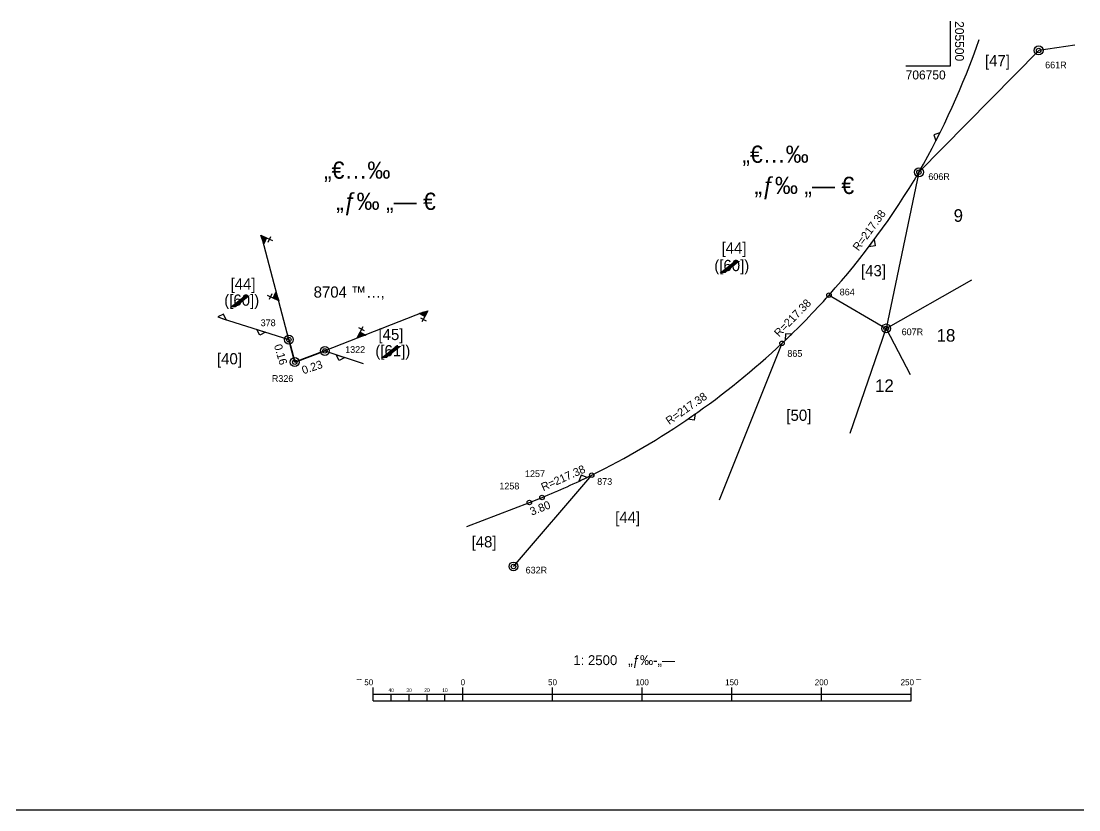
# Model space of a CAD drawing. Extents: x 204392 to 206166, y 706239 to 707835.
# Drawn here: x 204982 to 205572, y 706335 to 706775 of the extents above; entities that cross this region are included whole.
import ezdxf
from ezdxf.enums import TextEntityAlignment as Align

# ---------------------------------------------------------------- set-up
doc = ezdxf.new("R2010")
doc.units = 0
doc.header["$LTSCALE"] = 7
doc.header["$MEASUREMENT"] = 0
for name, color, linetype in [('DRWP002', 2, 'Continuous'), ('DRWS001', 7, 'Continuous'), ('DRWS006', 2, 'Continuous'), ('DRWS014', 7, 'Continuous'), ('DRWT004', 2, 'Continuous'), ('PCLP002', 7, 'Continuous'), ('PCLP003', 7, 'Continuous'), ('PCLP004', 7, 'Continuous'), ('PCLS001', 7, 'Continuous'), ('PCLS005', 7, 'Continuous'), ('PCLS007', 2, 'Continuous'), ('PCLS012', 2, 'Continuous'), ('SRVS006', 2, 'Continuous'), ('SRVS007', 2, 'Continuous'), ('UD_ACT_PARCLS', 7, 'Continuous'), ('UD_DEL_PARCLS', 7, 'Continuous'), ('ud_pclp004', 7, 'Continuous'), ('ud_pcls003', 7, 'Continuous')]:
    doc.layers.add(name, color=color, linetype=linetype)
doc.layers.add('PCLP001', color=7, linetype='Continuous', lineweight=35)
doc.styles.add('HEBTXT', font='HEBTXT.shx')

# ---------------------------------------------------------------- blocks, each defined once
blk = doc.blocks.new('BORDER')
at = {"color": 2}
blk.add_line((0, 0), (1, 0), dxfattribs=at)
blk = doc.blocks.new('SU_2500')
at = {"color": 2}
for p, q in [((-150, -28), (-150, -20.5)), ((-100, -28), (-100, -20.5)), ((-50, -28), (-50, -20.5)), ((0, -28), (0, -20.5)), ((50, -28), (50, -20.5)), ((100, -28), (100, -20.5)), ((150, -28), (150, -20.5)), ((-150, -24.25), (150, -24.25)), ((-140, -28), (-140, -24.25)), ((-130, -28), (-130, -24.25)), ((-120, -28), (-120, -24.25)), ((-110, -28), (-110, -24.25))]:
    blk.add_line(p, q, dxfattribs=at)
at = {"color": 7}
blk.add_line((-150, -28), (150, -28), dxfattribs=at)
at = {"color": 7, "style": 'HEBTXT'}
blk.add_text('1: 2500   „ƒ‰-„—', height=5.5, dxfattribs=at).set_placement((-10, -8), align=Align.CENTER)
at = {"color": 2, "style": 'HEBTXT'}
blk.add_text('˜ˆ 50', height=3.35, dxfattribs=at).set_placement((-150, -19.25), align=Align.RIGHT)
for s, height, p in [('0', 3.35, (-100, -19.25)), ('50', 3.35, (-50, -19.25)), ('100', 3.35, (0, -19.25)), ('150', 3.35, (50, -19.25)), ('200', 3.35, (100, -19.25)), ('250 ˜ˆ', 3.35, (150, -19.25)), ('40', 2, (-140, -23)), ('30', 2, (-130, -23)), ('20', 2, (-120, -23)), ('10', 2, (-110, -23))]:
    blk.add_text(s, height=height, dxfattribs=at).set_placement(p, align=Align.CENTER)
blk = doc.blocks.new('LB_PARCEL1')
at = {"style": 'HEBTXT'}
blk.add_attdef('PARCNUM', text='', height=5, dxfattribs=at).set_placement((0, 0), align=Align.MIDDLE)
at = {"flags": 9}
blk.add_attdef('CROSS', text='', height=5, dxfattribs=at).set_placement((-0.82, 0), align=Align.MIDDLE)
blk = doc.blocks.new('SRVS006')
for radius in [1, 0.5]:
    blk.add_circle((0, 0), radius)
at = {"style": 'HEBTXT'}
blk.add_attdef('NAME', text='', height=1.5, dxfattribs=at).set_placement((-0.01, -3), align=Align.CENTER)
for tag, flags, p in [('KIND', 1, (0, -6.04, 0)), ('HEIGHT', 1, (0, -8, 0)), ('SOURCE-CODE', 9, (0, -9.96, 0)), ('MARK-CODE', 9, (0, -11.92, 0)), ('KIND_2', 9, (0, -14.1, 0)), ('UDKIND', 9, (0, -16.19, 0))]:
    blk.add_attdef(tag, text='', height=1.8, dxfattribs=dict(at, flags=flags)).set_placement(p, align=Align.CENTER)
blk = doc.blocks.new('SRVS007')
blk.add_circle((0, 0), 0.5)
at = {"style": 'HEBTXT'}
blk.add_attdef('NAME', text='', height=1.5, dxfattribs=at).set_placement((-0.01, -3), align=Align.CENTER)
for tag, flags, p in [('KIND', 1, (0, -6.04, 0)), ('HEIGHT', 1, (0, -8, 0)), ('SOURCE-CODE', 9, (0, -9.96, 0)), ('MARK-CODE', 9, (0, -11.92, 0)), ('KIND_2', 9, (0, -14.1, 0)), ('UDKIND', 9, (0, -16.29, 0))]:
    blk.add_attdef(tag, text='', height=1.8, dxfattribs=dict(at, flags=flags)).set_placement(p, align=Align.CENTER)
blk = doc.blocks.new('PCLS007')
blk.add_circle((0, 0), 0.00313)
at = {"style": 'HEBTXT'}
blk.add_attdef('FRONT-LEN', text='', height=1.88, dxfattribs=at).set_placement((0, 1.25), align=Align.CENTER)
blk = doc.blocks.new('PCLS003')
at = {"style": 'HEBTXT'}
blk.add_attdef('PARCEL', text='', height=1.5, dxfattribs=at).set_placement((0, 0.7), align=Align.MIDDLE_CENTER)
at = {"style": 'HEBTXT', "flags": 1}
for tag, p in [('BLOCK', (0, -1.9)), ('AREA_LEGAL', (0, -5.9)), ('AREA_CALC', (0, -3.9)), ('LOT', (0, -8.5)), ('PLAN', (0, -10.5)), ('LAND_USE', (0, -12.5)), ('CAPTION', (0.04, -14.27))]:
    blk.add_attdef(tag, text='', height=1.5, dxfattribs=at).set_placement(p, align=Align.CENTER)
blk = doc.blocks.new('PCLS005')
at = {"style": 'HEBTXT'}
blk.add_attdef('BLOCK', text='', height=1.5, dxfattribs=at).set_placement((0, 0.27), align=Align.CENTER)
at = {"style": 'HEBTXT', "flags": 1}
for tag, p in [('AREA_LEGAL', (0, -3.62)), ('AREA_CALC', (0, -1.62)), ('STATUS', (0, -5.81))]:
    blk.add_attdef(tag, text='', height=1.5, dxfattribs=at).set_placement(p, align=Align.CENTER)
blk = doc.blocks.new('SU93_42L')
blk.add_lwpolyline([(-1, 0), (1, 0), (0, 1)], close=True)
blk = doc.blocks.new('SU93_42R')
blk.add_lwpolyline([(-1, 0), (1, 0), (0, -1)], close=True)
blk = doc.blocks.new('*U37')
at = {"layer": 'PCLS001', "xscale": 2.5, "yscale": 2.5, "zscale": 2.5}
for name, p, rotation in [('SU93_42L', (205492.95, 706710.44), 63.23132333151831), ('SU93_42R', (205455.95, 706651.13), 53.13704288161003), ('SU93_42L', (205409.64, 706598.74), 43.91185304947572), ('SU93_42R', (205355.53, 706554.45), 34.68666321714917), ('SU93_42L', (205295.02, 706519.41), 25.46147338437464)]:
    blk.add_blockref(name, p, dxfattribs=dict(at, rotation=rotation))
blk = doc.blocks.new('*U38')
at = {"layer": 'PCLS001', "xscale": 2.5, "yscale": 2.5, "zscale": 2.5, "rotation": 342.2998599416584}
for name, p in [('SU93_42L', (205093.7, 706609.23)), ('SU93_42R', (205115.51, 706602.27))]:
    blk.add_blockref(name, p, dxfattribs=at)
blk = doc.blocks.new('SU93_43L')
for p, q in [((1, 1), (0, 2)), ((0, 1), (1, 2))]:
    blk.add_line(p, q)
for points in [[(-1, 0), (0, 1), (1, 0)], [(-0.76, 0.1), (0, 0.86), (0.76, 0.1)], [(-0.52, 0.2), (0, 0.72), (0.52, 0.2)], [(-0.28, 0.3), (0, 0.58), (0.28, 0.3)], [(-0.03, 0.4), (0, 0.43), (0.03, 0.4)]]:
    blk.add_lwpolyline(points, close=True)
blk = doc.blocks.new('SU93_43R')
for p, q in [((-1, -1), (0, -2)), ((0, -1), (-1, -2))]:
    blk.add_line(p, q)
for points in [[(1, 0), (0, -1), (-1, 0)], [(0.76, -0.1), (0, -0.86), (-0.76, -0.1)], [(0.52, -0.2), (0, -0.72), (-0.52, -0.2)], [(0.28, -0.3), (0, -0.58), (-0.28, -0.3)], [(0.03, -0.4), (0, -0.43), (-0.03, -0.4)]]:
    blk.add_lwpolyline(points, close=True)

msp = doc.modelspace()

# ---------------------------------------------------------------- linework, layer by layer
at = {"layer": 'DRWP002'}
for p, q in [((205500, 706750), (205500, 706775)), ((205475, 706750), (205500, 706750))]:
    msp.add_line(p, q, dxfattribs=at)
at = {"layer": 'PCLP001'}
for p, q in [((205134.25, 706584.81), (205130.95, 706597.34)), ((205151.03, 706591.05), (205134.25, 706584.81))]:
    msp.add_line(p, q, dxfattribs=at)
at = {"layer": 'PCLP002'}
for p, q in [((205093.7, 706609.23), (205130.95, 706597.34)), ((205151.03, 706591.05), (205172.41, 706584.11))]:
    msp.add_line(p, q, dxfattribs=at)
at = {"layer": 'PCLP002', "flags": 128}
msp.add_lwpolyline([(205230.19, 706493.07), (205265.1, 706506.52), (205272.16, 706509.32, 0.017487), (205299.9, 706521.77, 0.074658), (205406.03, 706595.3, 0.021601), (205432.24, 706622.19, 0.048957), (205482.39, 706690.73, 0.044936), (205516.05, 706764.77)], format="xyb", dxfattribs=at)
at = {"layer": 'PCLP003'}
for p, q in [((205130.95, 706597.34), (205116.21, 706653.19)), ((205206.1, 706612.7), (205151.03, 706591.05))]:
    msp.add_line(p, q, dxfattribs=at)
at = {"layer": 'PCLP004', "linetype": 'Continuous'}
for p, q in [((205549.21, 706758.67), (205482.39, 706690.73)), ((205569.31, 706761.59), (205549.21, 706758.67)), ((205482.39, 706690.73), (205464.11, 706603.57)), ((205432.24, 706622.19), (205464.11, 706603.57)), ((205444, 706545.1), (205464.11, 706603.57)), ((205371.08, 706508.07), (205406.03, 706595.3)), ((205256.25, 706470.81), (205299.9, 706521.77))]:
    msp.add_line(p, q, dxfattribs=at)
at = {"layer": 'ud_pclp004', "linetype": 'Continuous'}
for q in [(205511.95, 706630.68), (205477.49, 706577.91)]:
    msp.add_line((205464.11, 706603.57), q, dxfattribs=at)

# ---------------------------------------------------------------- block references
at = {"layer": 'DRWS001', "xscale": 1750, "yscale": 1500, "zscale": 2}
msp.add_blockref('BORDER', (204415.52, 706335.06), dxfattribs=at)
at = {"layer": 'DRWS014'}
msp.add_blockref('SU_2500', (205328.02, 706423.81), dxfattribs=at)
at = {"layer": 'PCLS001'}
for name in ['*U37', '*U38']:
    msp.add_blockref(name, (0, 0), dxfattribs=at)
at = {"layer": 'PCLS001', "xscale": 2.5, "yscale": 2.5, "zscale": 2.5}
for name, p, rotation in [('SU93_43R', (205116.21, 706653.19), 110.0371690285151), ('SU93_43L', (205124.6, 706621.39), 110.0371690285151), ('SU93_43L', (205206.1, 706612.7), 196.826027626904), ('SU93_43R', (205171.52, 706599.1), 196.826027626904), ('SU93_42R', (205159.75, 706588.16), 342.2998599384645)]:
    msp.add_blockref(name, p, dxfattribs=dict(at, rotation=rotation))
at = {"layer": 'PCLS005'}
ref = msp.add_blockref('PCLS005', (205164.5, 706620.09), dxfattribs=dict(at, xscale=2.5, yscale=2.5, zscale=2.5))
ref.add_attrib('BLOCK', '8704 ™…‚', dxfattribs={"layer": '0', "height": 6.25, "style": 'HEBTXT'}).set_placement((205164.5, 706620.77), align=Align.CENTER)
at = {"layer": 'PCLS007'}
ref = msp.add_blockref('PCLS007', (205132.58, 706591.15), dxfattribs=dict(at, xscale=2.5, yscale=2.5, zscale=2.5, rotation=286.542390151614))
ref.add_attrib('FRONT-LEN', '0.16', dxfattribs={"layer": '0', "height": 4.5, "rotation": 286.54239, "style": 'HEBTXT'}).set_placement((205124.26, 706588.43), align=Align.CENTER)
ref = msp.add_blockref('PCLS007', (205143.17, 706588.13), dxfattribs=dict(at, xscale=2.5, yscale=2.5, zscale=2.5, rotation=18.6213456694889))
ref.add_attrib('FRONT-LEN', '0.23', dxfattribs={"layer": '0', "height": 4.5, "rotation": 18.62135, "style": 'HEBTXT'}).set_placement((205144.64, 706579.85), align=Align.CENTER)
ref = msp.add_blockref('PCLS007', (205268.63, 706507.92), dxfattribs=dict(at, xscale=2.5, yscale=2.5, zscale=2.5, rotation=21.66732132627274))
ref.add_attrib('FRONT-LEN', '3.80', dxfattribs={"layer": '0', "height": 4.5, "rotation": 21.66732, "style": 'HEBTXT'}).set_placement((205271.91, 706501.29), align=Align.CENTER)
at = {"layer": 'PCLS012'}
ref = msp.add_blockref('PCLS007', (205458.99, 706655.23), dxfattribs=dict(at, xscale=2.5, yscale=2.5, zscale=2.5, rotation=53.80962900216455))
ref.add_attrib('FRONT-LEN', 'R=217.38', dxfattribs={"layer": '0', "height": 4.5, "rotation": 53.80963, "style": 'HEBTXT'}).set_placement((205456.47, 706657.08), align=Align.CENTER)
ref = msp.add_blockref('PCLS007', (205419.42, 706608.46), dxfattribs=dict(at, xscale=2.5, yscale=2.5, zscale=2.5, rotation=45.72943073679202))
ref.add_attrib('FRONT-LEN', 'R=217.38', dxfattribs={"layer": '0', "height": 4.5, "rotation": 45.72943, "style": 'HEBTXT'}).set_placement((205413.51, 706607.93), align=Align.CENTER)
ref = msp.add_blockref('PCLS007', (205355.71, 706554.57), dxfattribs=dict(at, xscale=2.5, yscale=2.5, zscale=2.5, rotation=34.71495151587705))
ref.add_attrib('FRONT-LEN', 'R=217.38', dxfattribs={"layer": '0', "height": 4.5, "rotation": 34.71495, "style": 'HEBTXT'}).set_placement((205353.93, 706557.14), align=Align.CENTER)
ref = msp.add_blockref('PCLS007', (205286.14, 706515.31), dxfattribs=dict(at, xscale=2.5, yscale=2.5, zscale=2.5, rotation=24.17199118218225))
ref.add_attrib('FRONT-LEN', 'R=217.38', dxfattribs={"layer": '0', "height": 4.5, "rotation": 24.17199, "style": 'HEBTXT'}).set_placement((205284.86, 706518.16), align=Align.CENTER)
at = {"layer": 'SRVS006'}
ref = msp.add_blockref('SRVS006', (205549.21, 706758.67, 200), dxfattribs=dict(at, xscale=2.5, yscale=2.5, zscale=2.5))
ref.add_attrib('NAME', '661R', dxfattribs={"layer": '0', "height": 3.75, "style": 'HEBTXT'}).set_placement((205558.79, 706748.67), align=Align.CENTER)
ref = msp.add_blockref('SRVS006', (205482.39, 706690.73, 200), dxfattribs=dict(at, xscale=2.5, yscale=2.5, zscale=2.5))
ref.add_attrib('NAME', '606R', dxfattribs={"layer": '0', "height": 3.75, "style": 'HEBTXT'}).set_placement((205493.62, 706686.42), align=Align.CENTER)
ref = msp.add_blockref('SRVS006', (205130.95, 706597.34, 200), dxfattribs=dict(at, xscale=2.5, yscale=2.5, zscale=2.5))
ref.add_attrib('NAME', '378', dxfattribs={"layer": '0', "height": 3.75, "style": 'HEBTXT'}).set_placement((205119.42, 706604.86, -200), align=Align.CENTER)
ref = msp.add_blockref('SRVS006', (205464.11, 706603.57, 200), dxfattribs=dict(at, xscale=2.5, yscale=2.5, zscale=2.5))
ref.add_attrib('NAME', '607R', dxfattribs={"layer": '0', "height": 3.75, "style": 'HEBTXT'}).set_placement((205478.75, 706599.83), align=Align.CENTER)
ref = msp.add_blockref('SRVS006', (205151.03, 706591.05, 200), dxfattribs=dict(at, xscale=2.5, yscale=2.5, zscale=2.5))
ref.add_attrib('NAME', '1322', dxfattribs={"layer": '0', "height": 3.75, "style": 'HEBTXT'}).set_placement((205167.94, 706589.95, -400), align=Align.CENTER)
ref = msp.add_blockref('SRVS006', (205134.25, 706584.81, 200), dxfattribs=dict(at, xscale=2.5, yscale=2.5, zscale=2.5))
ref.add_attrib('NAME', 'R326', dxfattribs={"layer": '0', "height": 3.75, "style": 'HEBTXT'}).set_placement((205127.45, 706573.79, -400), align=Align.CENTER)
ref = msp.add_blockref('SRVS006', (205256.25, 706470.81, 200), dxfattribs=dict(at, xscale=2.5, yscale=2.5, zscale=2.5))
ref.add_attrib('NAME', '632R', dxfattribs={"layer": '0', "height": 3.75, "style": 'HEBTXT'}).set_placement((205269.02, 706466.91), align=Align.CENTER)
at = {"layer": 'SRVS007'}
ref = msp.add_blockref('SRVS007', (205432.24, 706622.19, 200), dxfattribs=dict(at, xscale=2.5, yscale=2.5, zscale=2.5))
ref.add_attrib('NAME', '864', dxfattribs={"layer": '0', "height": 3.75, "style": 'HEBTXT'}).set_placement((205442.39, 706622.01), align=Align.CENTER)
ref = msp.add_blockref('SRVS007', (205406.03, 706595.3, 200), dxfattribs=dict(at, xscale=2.5, yscale=2.5, zscale=2.5))
ref.add_attrib('NAME', '865', dxfattribs={"layer": '0', "height": 3.75, "style": 'HEBTXT'}).set_placement((205413.18, 706587.75), align=Align.CENTER)
ref = msp.add_blockref('SRVS007', (205272.16, 706509.32, 200), dxfattribs=dict(at, xscale=2.5, yscale=2.5, zscale=2.5))
ref.add_attrib('NAME', '1257', dxfattribs={"layer": '0', "height": 3.75, "style": 'HEBTXT'}).set_placement((205268.23, 706520.69), align=Align.CENTER)
ref = msp.add_blockref('SRVS007', (205299.9, 706521.77, 200), dxfattribs=dict(at, xscale=2.5, yscale=2.5, zscale=2.5))
ref.add_attrib('NAME', '873', dxfattribs={"layer": '0', "height": 3.75, "style": 'HEBTXT'}).set_placement((205307.12, 706516.34), align=Align.CENTER)
ref = msp.add_blockref('SRVS007', (205265.1, 706506.52, 200), dxfattribs=dict(at, xscale=2.5, yscale=2.5, zscale=2.5))
ref.add_attrib('NAME', '1258', dxfattribs={"layer": '0', "height": 3.75, "style": 'HEBTXT'}).set_placement((205253.94, 706513.8), align=Align.CENTER)
at = {"layer": 'UD_ACT_PARCLS'}
ref = msp.add_blockref('LB_PARCEL1', (205527.63, 706740.99), dxfattribs=dict(at, xscale=1.25, yscale=1.25, zscale=1.25))
ref.add_attrib('PARCNUM', '[47]', dxfattribs={"layer": '0', "height": 6.25, "style": 'HEBTXT'}).set_placement((205526.16, 706752.15), align=Align.MIDDLE)
at = {"layer": 'UD_ACT_PARCLS', "xscale": 1.25, "yscale": 1.25, "zscale": 1.25}
for p, values in [((205379.25, 706647.7), {'PARCNUM': '[44]'}), ((205105.4, 706627.64), {'PARCNUM': '[44]'}), ((205415.42, 706554.4), {'PARCNUM': '[50]'}), ((205319.92, 706497.42), {'PARCNUM': '[44]'})]:
    msp.add_blockref('LB_PARCEL1', p, dxfattribs=at).add_auto_attribs(values)
at = {"layer": 'UD_ACT_PARCLS'}
ref = msp.add_blockref('LB_PARCEL1', (205439.73, 706650.75), dxfattribs=dict(at, xscale=1.25, yscale=1.25, zscale=1.25))
ref.add_attrib('PARCNUM', '[43]', dxfattribs={"layer": '0', "height": 6.25, "style": 'HEBTXT'}).set_placement((205457.07, 706635.05), align=Align.MIDDLE)
ref = msp.add_blockref('LB_PARCEL1', (205190.48, 706591.78), dxfattribs=dict(at, xscale=1.25, yscale=1.25, zscale=1.25))
ref.add_attrib('PARCNUM', '[45]', dxfattribs={"layer": '0', "height": 6.25, "style": 'HEBTXT'}).set_placement((205187.9, 706599.45), align=Align.MIDDLE)
ref = msp.add_blockref('LB_PARCEL1', (205099.39, 706593.46), dxfattribs=dict(at, xscale=1.25, yscale=1.25, zscale=1.25))
ref.add_attrib('PARCNUM', '[40]', dxfattribs={"layer": '0', "height": 6.25, "style": 'HEBTXT'}).set_placement((205097.83, 706585.92), align=Align.MIDDLE)
ref = msp.add_blockref('LB_PARCEL1', (205258.59, 706496.45), dxfattribs=dict(at, xscale=1.25, yscale=1.25, zscale=1.25))
ref.add_attrib('PARCNUM', '[48]', dxfattribs={"layer": '0', "height": 6.25, "style": 'HEBTXT'}).set_placement((205239.82, 706483.79), align=Align.MIDDLE)
at = {"layer": 'UD_DEL_PARCLS'}
ref = msp.add_blockref('LB_PARCEL1', (205378, 706637.92), dxfattribs=dict(at, xscale=1.25, yscale=1.25, zscale=1.25))
ref.add_attrib('PARCNUM', '([60])', dxfattribs={"layer": '0', "height": 6.25, "style": 'HEBTXT'}).set_placement((205378, 706637.92), align=Align.MIDDLE)
ref.add_attrib('CROSS', '/', dxfattribs={"layer": '0', "color": 2, "height": 6.25, "width": 5}).set_placement((205376.97, 706637.92), align=Align.MIDDLE)
ref = msp.add_blockref('LB_PARCEL1', (205104.67, 706618.62), dxfattribs=dict(at, xscale=1.25, yscale=1.25, zscale=1.25))
ref.add_attrib('PARCNUM', '([60])', dxfattribs={"layer": '0', "height": 6.25, "style": 'HEBTXT'}).set_placement((205104.67, 706618.62), align=Align.MIDDLE)
ref.add_attrib('CROSS', '/', dxfattribs={"layer": '0', "color": 2, "height": 6.25, "width": 5}).set_placement((205103.65, 706618.62), align=Align.MIDDLE)
ref = msp.add_blockref('LB_PARCEL1', (205188.96, 706590.39), dxfattribs=dict(at, xscale=1.25, yscale=1.25, zscale=1.25))
ref.add_attrib('PARCNUM', '([61])', dxfattribs={"layer": '0', "height": 6.25, "style": 'HEBTXT'}).set_placement((205188.96, 706590.39), align=Align.MIDDLE)
ref.add_attrib('CROSS', '/', dxfattribs={"layer": '0', "color": 2, "height": 6.25, "width": 5}).set_placement((205187.93, 706590.39), align=Align.MIDDLE)
at = {"layer": 'ud_pcls003'}
ref = msp.add_blockref('PCLS003', (205504.37, 706666.58), dxfattribs=dict(at, xscale=2.5, yscale=2.5, zscale=2.5))
ref.add_attrib('PARCEL', '9', dxfattribs={"layer": '0', "height": 7, "style": 'HEBTXT'}).set_placement((205504.37, 706666.58), align=Align.MIDDLE_CENTER)
ref = msp.add_blockref('PCLS003', (205497.48, 706599.73), dxfattribs=dict(at, xscale=2.5, yscale=2.5, zscale=2.5))
ref.add_attrib('PARCEL', '18', dxfattribs={"layer": '0', "height": 7, "style": 'HEBTXT'}).set_placement((205497.48, 706599.73), align=Align.MIDDLE_CENTER)
ref = msp.add_blockref('PCLS003', (205465.75, 706545), dxfattribs=dict(at, xscale=2.5, yscale=2.5, zscale=2.5))
ref.add_attrib('PARCEL', '12', dxfattribs={"layer": '0', "height": 7, "style": 'HEBTXT'}).set_placement((205463.15, 706571.67), align=Align.MIDDLE_CENTER)

# ---------------------------------------------------------------- texts
at = {"layer": 'DRWS006', "color": 2, "style": 'HEBTXT'}
for s, p in [('„€…‰', (205420.94, 706695.98)), ('„€…‰', (205187.61, 706687.1)), ('„ƒ‰ „— €', (205446.29, 706678.59)), ('„ƒ‰ „— €', (205212.96, 706669.71))]:
    msp.add_text(s, height=9.6, dxfattribs=at).set_placement(p, align=Align.RIGHT)
at = {"layer": 'DRWT004', "style": 'HEBTXT'}
msp.add_text('205500', height=5, rotation=270, dxfattribs=at).set_placement((205502.5, 706775))
msp.add_text('706750', height=5, dxfattribs=at).set_placement((205475, 706742.5))

doc.saveas('drawing.dxf')
